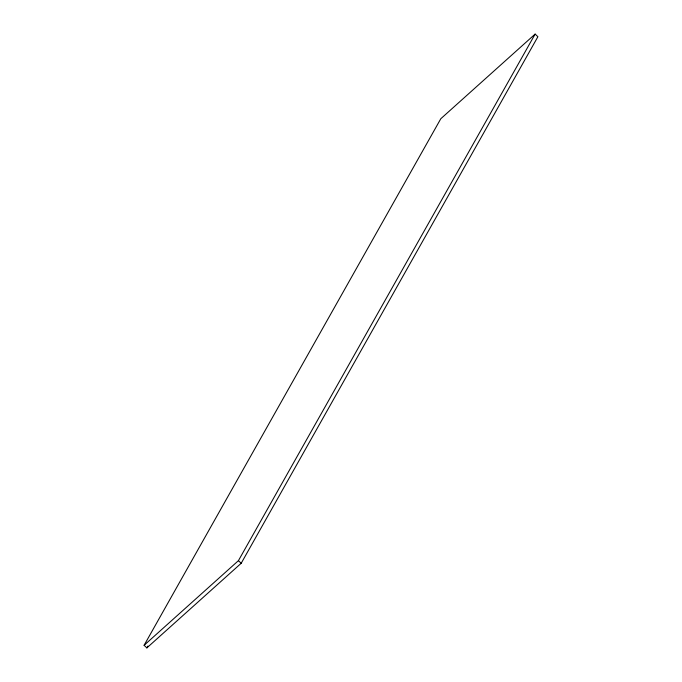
<?xml version="1.0" encoding="UTF-8"?>
<svg xmlns="http://www.w3.org/2000/svg" width="682" height="682" viewBox="0 0 682 682"><rect width="100%" height="100%" fill="white"/><g stroke="black" fill="none" stroke-linecap="round" stroke-linejoin="round"><path stroke-width="1.02" d="M144.098 645.291L440.802 118.728L535.123 34.1L537.902 36.709L241.198 563.272L146.877 647.9L144.098 645.291L238.419 560.664L535.123 34.1M146.877 647.9L147.926 646.05M238.419 560.664L241.198 563.272"/></g></svg>
